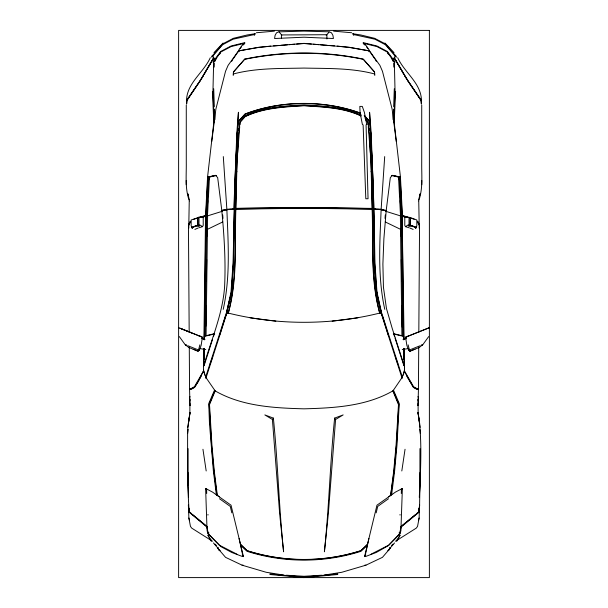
<?xml version="1.0" encoding="UTF-8"?>
<svg xmlns="http://www.w3.org/2000/svg" width="608" height="608" viewBox="0 0 608 608"><rect width="100%" height="100%" fill="white"/><g stroke="black" fill="none" stroke-linecap="round" stroke-linejoin="round"><path stroke-width="0.91" d="M190.023 412.551L187.834 427.401L187.621 433.626L187.591 483.991L189.118 511.769L207.138 526.672L207.123 531.172M191.17 225.94L191.178 219.974L197.76 217.77L197.828 224.337L199.302 225.933L196.521 225.971L192.28 227.498L192.212 228.205L191.345 226.548M204.334 359.457L204.341 349.022M204.356 339.538L205.884 216.114M205.116 336.688L206.644 216.114M206.089 335.738L207.617 216.114L201.613 217.185L203.209 216.82L203.216 225.393L202.532 226.662L199.059 227.734M417.977 412.551C423.107 443.019 419.786 474.21 419.619 504.944L419.117 517.986L417.552 526.368L416.313 528.101L397.685 539.874M186.481 104.006L186.686 100.647L199.948 81.282L213.704 57.722L199.964 80.856L186.74 100.092L186.534 103.398M369.33 51.581L369.33 50.304L366.472 46.048L363.151 42.613L376.854 45.957L387.364 51.49L393.566 59.888L393.566 61.165L391.309 58.11M408.933 227.734L405.468 226.662L404.784 225.393L404.791 216.82L410.278 217.58L410.263 224.375L408.698 225.933L411.479 225.971L415.72 227.498L415.788 228.205L416.655 226.548M419.953 448.605L419.915 485.351L419.292 497.428M418.654 200.883C423.153 188.632 421.542 175.461 421.724 162.701L421.724 105.009M203.209 216.82L198.998 217.185L198.976 224.375L202.532 226.662M416.822 225.94L416.822 219.974L410.484 217.641L410.453 224.375L408.698 225.933M418.722 347.168L418.441 388.618L416.799 388.527L413.546 386.703L404.518 371.024L404.214 348.665M418.821 332.242L419.55 225.553L417.65 221.928M232.157 209.198L234.3 209.205L233.077 262.998L231.01 292.205L226.541 312.352L205.436 377.811M226.541 312.702L228.266 313.173C237.796 279.444 234.612 243.831 235.866 209.182L234.316 209.296L233.381 263.12L231.367 292.57L227.004 312.793L205.899 378.26M235.866 209.182L234.506 209.236L233.578 263.12L231.557 292.63L226.541 312.793L231.367 292.57M385.305 214.943L385.008 218.409M410.278 217.58L410.172 224.337L408.85 225.728L411.449 225.69L415.674 227.217L415.788 228.205M189.278 347.168L189.559 388.618L191.201 388.527L194.454 386.703L203.482 371.024L203.779 348.665M203.908 339.348L205.557 216.114L207.29 216.114M203.916 365.286L204.159 348.346M204.28 339.872L204.334 336.11L214.411 333.678L213.552 336.292M205.808 326.314L206.082 305.908M206.424 280.873L206.705 259.54M207.024 236.026L207.108 229.391M418.099 403.438L418.137 413.03L420.166 427.401M239.081 538.452L243.002 556.434L242.524 556.556L231.716 552.444L220.719 546.531L208.126 533.892L206.925 526.65L205.626 488.467L212.587 492.123L231.032 505.187L240.502 544.342L246.909 550.559C283.769 562.408 324.231 562.408 361.091 550.559L367.498 544.342L376.968 505.187L395.413 492.123L402.374 488.467L400.877 531.172M401.303 493.514L401.402 488.976M213.704 88.76L214.32 106.56M214.221 67.093L214.312 63.323M228.266 313.173C237.036 279.65 234.642 243.732 235.623 209.129L235.874 209.456L235.623 208.704C236.717 179.588 236.01 150.222 240.13 121.319L245.001 115.657C263.401 106.871 284.004 105.982 304 104.781C323.342 106.081 343.383 106.598 361.266 114.988M235.874 208.97L236.808 171.258M418.144 400.604L418.433 389.34L416.784 389.257L413.516 387.471L406.874 376.36M234.688 209.137L234.323 208.871C234.582 176.624 236.869 144.4 238.427 112.26L236.831 132.856L233.844 209.084M415.636 227.833L415.956 227.194L411.715 225.674L409.23 225.72M188.761 227.506L189.24 201.058M402.101 378.26L380.996 312.793L376.633 292.57L374.619 263.12L373.7 209.205L381.125 209.669C379.81 242.904 377.492 276.632 384.78 309.381M206.028 223.721L206.34 216.258L222.665 211.166M236.808 171.958L238.351 136.853M393.087 119.662L393.558 109.364M393.68 106.56L394.296 88.76M393.657 122.466L395.048 91.588L394.356 62.381L387.364 52.083L376.854 46.55L363.151 43.206L364.998 44.696M395.588 91.588L394.189 122.466L400.444 177.065L402.42 215.384L414.162 219.245M207.875 177.065L205.907 215.384L207.503 215.376L209.471 177.065L207.556 177.065L205.58 215.384L193.838 219.245M206.667 215.384L208.635 177.065M419.459 497.268L420.075 472.294M206.788 215.749L205.58 215.384M206.986 215.749L207.13 212.922M207.617 203.482L207.761 200.655M208.248 191.216L208.392 188.389M208.825 179.892L208.977 177.065M400.125 177.065L402.093 215.384L400.497 215.376L398.529 177.065L400.444 177.065L392.335 175.317L390.321 177.665L386.209 210.452L381.14 209.243L384.697 156.583M237.675 152.608L239.719 126.631M394.888 62.381L393.528 60.352L394.296 57.722L408.036 80.856L421.26 100.092L421.466 103.398M335.586 419.482L328.32 513.927L324.398 551.79C329.095 507.338 330.076 462.475 334.636 418.099L343.155 414.914L335.586 419.482L334.636 418.099M233.214 75.453L233.457 71.896L244.811 59.075C283.67 50.973 324.33 50.973 363.189 59.075L374.543 71.896L374.786 75.46M377.522 209.304L380.889 209.524L386.171 210.877L383.884 238.784L382.896 264.07L383.435 287.196L386.452 308.492L392.213 328.366L404.48 366.586L404.525 369.801L403.218 375.144M418.6 511.085L418.874 508.562M419.619 504.944L418.722 512.08L400.862 526.672L399.874 533.892L388.542 545.528L376.284 552.444L365.476 556.556L364.998 556.434L368.919 538.452M230.478 209.304L221.791 210.452L217.679 177.665L215.665 175.317L207.556 177.065L213.811 122.466L212.412 91.588M419.239 227.506L418.752 201.058M419.246 228.327L419.55 225.553M401.037 527.075L418.714 512.491L419.611 505.453M211.736 141.497L215.886 109.052L225.538 71.273L228.114 65.36L238.458 50.928L258.772 47.416L270.75 46.086M187.621 433.626L188.146 429.309M188.533 422.309L188.374 423.594L190.015 412.642M420.082 193.929L418.707 199.629M393.133 390.64L392.829 390.914L398.483 404.609L396.074 445.178L393.703 471.2L390.648 495.436L394.121 470.896L396.477 444.912L398.825 404.366L393.133 390.64L402.07 377.5L404.518 371.024M419.923 194.674L419.999 194.043M238.655 130.264L238.914 128.432M187.834 427.401L189.863 413.03L189.894 403.438M239.978 124.86L240.13 121.319M186.534 100.746C186.633 83.152 203.536 72.724 210.3 57.707M226.123 315.491L226.404 313.629M401.812 470.964L405.05 449.259M198.71 335.715L202.411 337.197L201.142 345.359L199.302 350.299L188.13 345.823M367.498 544.342L367.3 545.27L360.909 551.327C324.148 563.031 283.852 563.031 247.091 551.327L240.7 545.27L240.502 544.342L243.443 556.662M401.075 526.65L399.874 533.596L388.542 545.232L371.1 554.169M223.212 309.381C230.516 276.632 228.182 242.904 226.875 209.669L234.012 209.22M367.3 545.27L364.557 556.662M212.063 56.073L211.812 57.266L222.589 44.726L233.092 39.201L254.372 34.55L255.094 33.721L247.061 35.006L233.373 38.312L222.878 43.776L212.063 56.073L213.416 56.05M376.192 512.833L377.712 506.418L388.504 498.727M418.532 520.44L419.117 517.986M179.36 336.634L185.106 344.614L188.738 347.464L198.231 351.257L199.865 344.842M393.528 60.352L394.296 57.722M368.022 124.86L367.87 121.319L364.823 117.785M400.885 69.266L394.121 58.041L394.531 58.277L393.938 60.504L392.722 60.504L393.346 61.75M369.33 50.304L369.155 51.764M219.777 334.902L225.454 316.259M203.52 366.586C211.044 340.26 222.52 314.792 224.565 287.196C225.857 261.721 224.2 236.238 221.829 210.877L222.201 210.573M204.182 365.34L212.405 339.773M428.64 336.634L422.887 344.614L419.262 347.464L409.769 351.257L410.21 350.884M381.459 312.702L379.734 313.173C370.204 279.444 373.388 243.831 372.126 209.182L373.684 209.296L372.499 209.008L372.126 209.456L372.37 208.704C371.275 179.588 371.99 150.214 367.87 121.319M416.472 513.76L418.509 511.921L418.866 512.202M238.67 50.897L233.077 59.037M210.193 363.728L212.747 356.6M233.366 72.147L244.811 59.075M192.212 228.205L192.326 227.217L196.551 225.69L199.15 225.728L196.285 225.674L192.044 227.194L192.364 227.833M254.182 35.051L254.76 33.736M364.998 556.434L365.72 554.808M254.494 35.036L255.094 33.721M198.231 351.257L193.139 349.22M213.112 62.381L214.054 60.504L213.469 58.277M214.654 61.75L215.278 60.504L214.054 60.504L214.434 59.888L213.704 57.722M189.179 332.242L188.45 225.553L190.35 221.928M188.761 225.18L190.646 221.563M203.482 371.024L198.155 381.786L194.75 387.076L191.512 388.884L189.871 388.968M188.465 224.778L190.365 221.19M214.48 390.252L208.757 403.53L209.471 423.404L213.378 470.964L216.357 494.745L217.352 495.436L214.297 471.2L211.926 445.178L209.517 404.609L215.171 390.914L205.93 377.5L203.748 371.161M214.867 390.64L209.175 404.366L211.523 444.912L213.879 470.896L216.912 495.011M388.071 550.43L390.587 547.398M201.126 376.36L194.484 387.471L191.208 389.257L189.567 389.34L189.856 400.604M371.898 208.97L372.119 208.574M389.986 547.626L390.207 548.021L389.948 547.626L390.465 547.626M203.406 75.818L186.983 100.457L186.808 103.687M204.334 74.176L206.188 70.9M207.115 69.266L213.879 58.041L214.472 60.352M366.312 564.992L382.455 557.338L390.336 548.127M231.648 61.34L232.598 59.804M190.076 396.652L189.597 397.419L189.597 404.867L190.076 405.642L190.076 399.35M217.793 548.021C217.618 546.432 218.363 550.514 219.929 550.43M238.67 51.581L238.67 50.304L241.528 46.048L244.849 42.613L231.146 45.957L220.636 51.49L214.434 59.888L214.434 61.165L216.691 58.11M240.099 48.769L241.528 46.641M235.744 208.567L235.547 209.182L304 208.232L372.453 209.182L372.453 208.415L304 207.457L235.547 208.415L304 207.617L372.256 208.567M372.126 209.456L372.377 209.129C373.358 243.732 370.964 279.65 379.734 313.173M272.414 419.482L273.364 418.099L264.845 414.914L272.414 419.482L279.68 513.927L283.602 551.79C278.905 507.338 277.924 462.475 273.364 418.099M396.826 541.105L398.468 538.749M415.94 227.711L416.579 226.807M219.511 54.294L220.636 52.767M401.402 489.759L402.374 488.467M373.259 209.106L372.575 173.774L370.758 132.772L369.383 121.235L364.686 116.06M326.162 35.256L329.468 31.867L331.489 32.84L332.91 35.34L333.42 38.509L304 37.21L274.58 38.509L275.09 35.34L276.511 32.84L278.532 31.867L304 31.092L328.989 31.814M208.126 533.892L208.962 532.92M240.365 122.193L245.153 116.63C263.5 107.859 284.058 106.978 304 105.762C323.289 107.076 343.284 107.586 361.114 115.961M390.351 547.823L394.554 542.929M395.755 541.53L397.624 539.562L396.006 540.489M238.427 121.25L244.986 114.053C280.873 100.138 324.246 99.91 360.362 113.065M213.986 52.615L223.06 43.031M243.192 44.924L244.294 43.776M391.605 545.52L392.928 544.16M367.194 544.616L360.901 550.764C324.163 562.552 283.837 562.544 247.099 550.764L240.806 544.616M415.15 514.862L400.862 526.672M243.002 44.696L244.849 43.206L231.146 46.55L220.636 52.083L213.644 62.381L212.944 91.588L214.343 122.466M388.041 550.742L389.432 549.624M206.963 527.075L189.134 512.202L189.491 511.921L191.528 513.76M373.312 209.137L373.677 208.871C373.418 176.624 371.131 144.4 369.573 112.26L371.169 132.856L373.981 208.787L375.843 209.198M400.71 216.114L402.101 215.749L407.588 217.276M388.558 496.827L390.047 495.763M210.315 539.874L191.687 528.101L190.448 526.368L188.883 517.986L188.381 504.944M405.468 226.662L409.024 224.375L409.002 217.185M233.913 209.015C232.704 208.59 224.694 209.304 221.791 210.452M392.829 390.914C366.054 406.319 334.164 408.006 304 408.827C273.828 408.006 241.946 406.319 215.171 390.914M373.7 209.205L374.156 209.084M206.978 229.558L222.726 221.958M391.088 495.011L391.643 494.745L394.622 470.964L396.994 444.896L399.243 403.53L393.52 390.252M194.872 229.406L198.193 228.008M419.87 345.823L408.698 350.299L406.851 345.359L405.589 337.197L406.866 336.68L406.235 336.938M407.185 336.558L406.547 336.809L408.196 336.148M408.698 350.299L409.427 350.003L408.135 344.842M421.906 345.01L422.682 344.698L421.002 345.367M405.589 337.197L429.385 327.674L407.717 336.346M410.134 351.112L415.104 349.129M244.682 116.66C263.097 107.54 283.883 106.689 304 105.465C323.167 106.841 343.125 107.145 360.795 115.664M234.323 208.871L235.623 208.704M199.302 225.933L197.737 224.375L197.722 217.58L198.998 217.185M200.412 217.276L205.899 215.749M385.799 210.573L386.209 210.452M209.836 176.837L215.012 175.446M233.214 74.016C256.226 67.853 280.387 68.613 304 68.073C327.613 68.613 351.774 67.845 374.786 74.016M206.454 335.89L214.7 333.898M221.829 210.877L226.875 209.669M379.947 312.983L381.459 312.793L376.633 292.57M379.734 313.09C330.273 325.371 277.727 325.371 228.266 313.09M209.312 177.065L216.532 175.514M402.975 339.317L406.486 338.572M244.72 59.326C283.655 51.27 324.345 51.27 363.28 59.326L374.634 72.147M402.245 349.547L408.69 348.521M324.398 575.062L341.833 572.272L366.046 565.151L364.724 565.212M332.15 321.146L357.968 317.794M256.401 32.741L274.398 31.145M273.524 45.874L279.064 45.448M280.911 45.304L287.371 44.802M289.226 44.665L294.766 44.232M296.613 44.095L303.073 43.594M321.617 575.229L304 576.285L286.383 575.229M238.458 50.928L258.658 47.295L304 43.366L349.342 47.295L369.542 50.928L379.886 65.36L382.462 71.273L392.114 109.052L396.264 141.497M235.744 208.901L304 207.959L372.256 208.901M394.356 55.738L395.679 55.731L396.188 57.266L385.411 44.726L374.908 39.201L353.628 34.55L352.898 33.721L360.939 35.006L374.627 38.312L385.122 43.776L395.679 55.731M217.413 547.398L218.006 547.626M212.321 55.731L213.644 55.738M402.42 215.384L401.212 215.749M394.584 56.05L395.937 56.073M243.276 565.212L241.954 565.151L266.167 572.272L283.602 575.062M418.129 388.968L416.488 388.884L413.25 387.076L404.252 371.169M381.14 209.243L373.677 208.787L374.087 209.015M304.92 43.594L311.387 44.095M313.234 44.232L318.774 44.665M320.621 44.802L327.089 45.304M328.936 45.448L334.476 45.874M333.602 31.145L351.599 32.741M372.37 208.704L373.677 208.871M337.25 46.086L349.228 47.416L369.542 50.928M250.032 317.794L275.85 321.146M199.31 348.521L205.755 349.547M201.514 338.565L205.025 339.317M391.468 175.514L398.688 177.065M226.761 312.694L228.053 312.983M404.791 216.82L406.425 217.208L400.383 216.114L401.911 335.738M381.125 209.669L386.171 210.877M393.3 333.898L401.546 335.89M392.988 175.446L398.164 176.837M385.335 211.166L401.66 216.258L401.972 223.721M360.286 113.141C324.208 100.054 280.919 100.274 245.077 114.114L238.617 121.235L237.242 132.772L235.425 173.774L234.741 209.106M179.892 328.183L201.453 336.809M200.336 336.368L200.86 336.574M202.411 337.197L181.222 328.715M186.094 345.01L185.318 344.698L186.998 345.367M178.752 327.727L185.113 330.273M185.691 330.501L191.854 332.971M198.573 350.003L199.302 350.299M199.804 336.148L200.26 336.338M409.807 228.008L413.128 229.406M241.688 564.992L225.545 557.338L217.656 548.127M385.274 221.958L401.022 229.558M236.9 554.169L219.458 545.232L208.126 533.596L206.925 526.65M211.987 540.482L210.368 539.562L212.245 541.53M217.953 495.763L219.442 496.827M219.488 498.727L230.288 506.418L231.808 512.833M218.561 549.624L219.959 550.742M207.138 526.672L192.842 514.862M417.354 221.57L419.239 225.18M417.635 221.19L419.535 224.778M198.77 225.72L197.547 224.375L197.516 217.641M215.072 544.16L216.387 545.52M363.698 43.776L364.808 44.924M384.94 43.031L394.014 52.615M402.101 215.749L404.092 339.348M364.207 115.36L369.573 121.25M365.841 120.11L367.635 122.2M399.038 532.92L399.874 533.892M213.446 542.929L217.649 547.823M279.011 31.814L281.838 35.256M205.626 488.467L206.598 489.752M387.364 52.767L388.489 54.294M374.923 59.037L369.33 50.897M191.421 226.807L192.06 227.711M209.532 538.741L211.174 541.105M235.592 209.038L235.874 209.456M394.531 58.277L408.052 81.282L421.314 100.647L421.519 104.006M366.472 46.641L367.901 48.769M397.7 57.707C404.472 72.724 421.367 83.152 421.466 100.746M375.402 59.804L376.352 61.34M417.924 396.652L418.403 397.419L418.403 404.875L417.924 405.642L417.924 399.35M217.535 547.626L218.28 548.918M401.812 70.9L403.666 74.176M404.594 75.818L421.017 100.457L421.192 103.687M235.881 208.574L236.102 208.97M352.898 33.721L353.499 35.036M242.28 554.808L243.002 556.434M353.24 33.736L353.818 35.051M395.253 356.6L397.799 363.728M394.448 336.292L393.589 333.678L403.666 336.11L403.72 339.872M395.018 338.033L403.811 365.34M402.564 377.811L381.459 312.352L376.983 292.205L374.923 262.998L373.988 209.22M382.546 316.259L388.216 334.902M238.67 50.304L238.845 51.764M381.239 312.694C371.564 279.178 374.794 243.702 373.494 209.236M189.346 200.883C184.847 188.64 186.458 175.461 186.276 162.701L186.276 105.009M409.427 350.003L409.739 351.196M189.293 199.629L187.918 193.929M203.475 369.801L204.782 375.144M188.883 517.986L189.468 520.433M222.992 218.409L222.695 214.943M417.985 412.642L419.626 423.594L419.467 422.309M381.596 313.629L381.877 315.491M202.95 449.259L206.188 470.964M368.281 126.639L370.325 152.608M369.086 128.432L369.345 130.264M188.001 194.043L188.077 194.674M419.854 429.309L420.371 433.626M188.389 505.453L189.134 512.202M188.45 225.553L188.754 228.327M189.126 508.562L189.4 511.085M223.303 156.583L226.852 209.243M399.357 177.065L401.333 215.384M399.023 177.065L399.167 179.892M399.608 188.389L399.752 191.216M400.239 200.655L400.383 203.482M400.87 212.922L401.014 215.749M188.541 497.268L187.925 472.294M369.649 136.853L371.192 171.958M214.442 109.364L214.913 119.662M393.688 63.323L393.779 67.093M371.192 171.258L372.126 208.97M206.598 488.976L206.697 493.514M403.841 348.346L404.084 365.286M402.116 216.114L403.644 339.538M401.356 216.114L402.884 336.688M400.892 229.391L400.976 236.026M401.295 259.54L401.576 280.873M401.911 305.908L402.2 327.241M326.914 38.988L326.891 34.717L281.42 34.945L281.436 38.357M188.047 448.605L188.085 485.351M403.659 349.022L403.666 359.457M421.77 180.424L421.77 184.726M400.041 514.429L400.041 515.105M374.543 71.896L374.543 73.332M233.457 71.896L233.457 73.332M207.959 514.429L207.959 515.105M186.23 180.424L186.23 184.726M400.003 535.314L397.48 539.714L400.003 535.314M366.73 124.45L366.077 124.876L368.045 198.755L365.811 198.755L363.12 124.876L362.376 124.45L360.05 112.419L359.837 106.4L362.284 106.4L364.397 112.419L366.73 124.45M337.691 573.982L303.81 577.076L269.937 573.982L269.937 574.507L303.81 577.6L337.691 574.507L337.691 573.982M429.385 30.4L178.615 30.4L178.615 577.6L429.385 577.6L429.385 30.4M210.52 539.714L207.997 535.314L210.52 539.714"/></g></svg>
